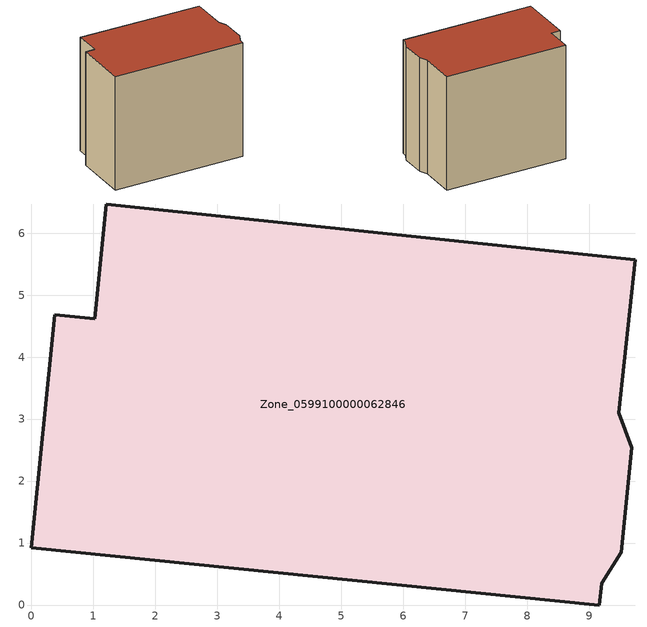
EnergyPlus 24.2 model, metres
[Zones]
Zone_0599100000062846
 floor ground (C_G): 9.2,0.35 9.16,0 0,0.92 0.38,4.68 1.02,4.62 1.21,6.47 9.74,5.57 9.48,3.1 9.69,2.54 9.52,0.85 z2.84
 wall outside (C_F): 9.16,0 9.2,0.35 9.52,0.85 9.69,2.54 9.48,3.1 9.74,5.57 1.21,6.47 1.02,4.62 0.38,4.68 0,0.92 9.16,0 z2.84:10.93
 roof outside (C_R): 9.48,3.1 9.74,5.57 1.21,6.47 1.02,4.62 0.38,4.68 0,0.92 9.16,0 9.2,0.35 9.52,0.85 9.69,2.54 z10.93
[BUILDING]
Pand.0599100000062846: North Axis=0; Terrain=City; Loads Convergence Tolerance Value=0.04; Temperature Convergence Tolerance Value=0.4; Solar Distribution=FullExterior; Maximum Number of Warmup Days=25; Minimum Number of Warmup Days=1
[Site:Location]
Rotterdam.The.Hague.AP_ZH_NLD Design_Conditions: Latitude=51.96; Longitude=4.45; Time Zone=1; Elevation=-4.5
[SITE:GROUNDTEMPERATURE:BUILDINGSURFACE]
18, 18, 18, 18, 18, 18, 18, 18, 18, 18, 18, 18
[MATERIAL] Thermal Absorptance=0.9; Solar Absorptance=0.7; Visible Absorptance=0.7
Name | Roughness | Thickness | Conductivity | Density | Specific Heat
G.TI.1946 | MediumSmooth | 0.15 | 1 | 540 | 1210
F.TI.1946 | Rough | 0.3 | 0.857143 | 1920 | 840
R.TI.1946 | MediumRough | 0.2 | 0.1 | 1500 | 1000
[CONSTRUCTION]
C_G: G.TI.1946
C_F: F.TI.1946
C_R: R.TI.1946
[ZONE]
Zone_0599100000062846: Type=1; Multiplier=1; Ceiling Height=Autocalculate; Volume=Autocalculate; Floor Area=autocalculate; Part of Total Floor Area=Yes
[ZONEINFILTRATION:DESIGNFLOWRATE]
Infil_Zone_0599100000062846: Zone or ZoneList or Space or SpaceList=Zone_0599100000062846; Schedule=AlwaysOn; Design Flow Rate Calculation Method=Flow/Area; Flow Rate per Floor Area=0.003; Constant Term Coefficient=1; Temperature Term Coefficient=0; Velocity Term Coefficient=0; Velocity Squared Term Coefficient=0
[HVACTEMPLATE:ZONE:IDEALLOADSAIRSYSTEM]
Zone_0599100000062846: Maximum Heating Supply Air Temperature=50; Minimum Cooling Supply Air Temperature=13; Maximum Heating Supply Air Humidity Ratio=0.0156; Minimum Cooling Supply Air Humidity Ratio=0.0077; Heating Limit=NoLimit; Cooling Limit=NoLimit; Dehumidification Control Type=ConstantSensibleHeatRatio; Cooling Sensible Heat Ratio=0.7; Dehumidification Setpoint=60; Humidification Control Type=None; Humidification Setpoint=30; Outdoor Air Method=None; Outdoor Air Flow Rate per Person=0.00944; Outdoor Air Flow Rate per Zone Floor Area=0; Outdoor Air Flow Rate per Zone=0; Demand Controlled Ventilation Type=None; Outdoor Air Economizer Type=NoEconomizer; Heat Recovery Type=None; Sensible Heat Recovery Effectiveness=0.7; Latent Heat Recovery Effectiveness=0.65
[ZONECONTROL:THERMOSTAT]
ThermostatControl_Zone_0599100000062846: Zone or ZoneList=Zone_0599100000062846; Control Type Schedule=DualSetpointControlType; Control 1=Thermostat_Zone_0599100000062846; Temperature Difference Between Cutout And Setpoint=0
[THERMOSTATSETPOINT:DUALSETPOINT]
Thermostat_Zone_0599100000062846: Heating Setpoint Temperature Schedule=HeatingSetpoint_Zone_0599100000062846; Cooling Setpoint Temperature Schedule=CoolingSetpoint_Zone_0599100000062846
[SCHEDULE:COMPACT]
HeatingSetpoint_Zone_0599100000062846: Through: 12/31, For: AllDays, Until: 24:00, 21
CoolingSetpoint_Zone_0599100000062846: Through: 12/31, For: AllDays, Until: 24:00, 24
DualSetpointControlType: Through: 12/31, For: AllDays, Until: 24:00, 4
AlwaysOn: Through: 12/31, For: AllDays, Until: 24:00, 1
